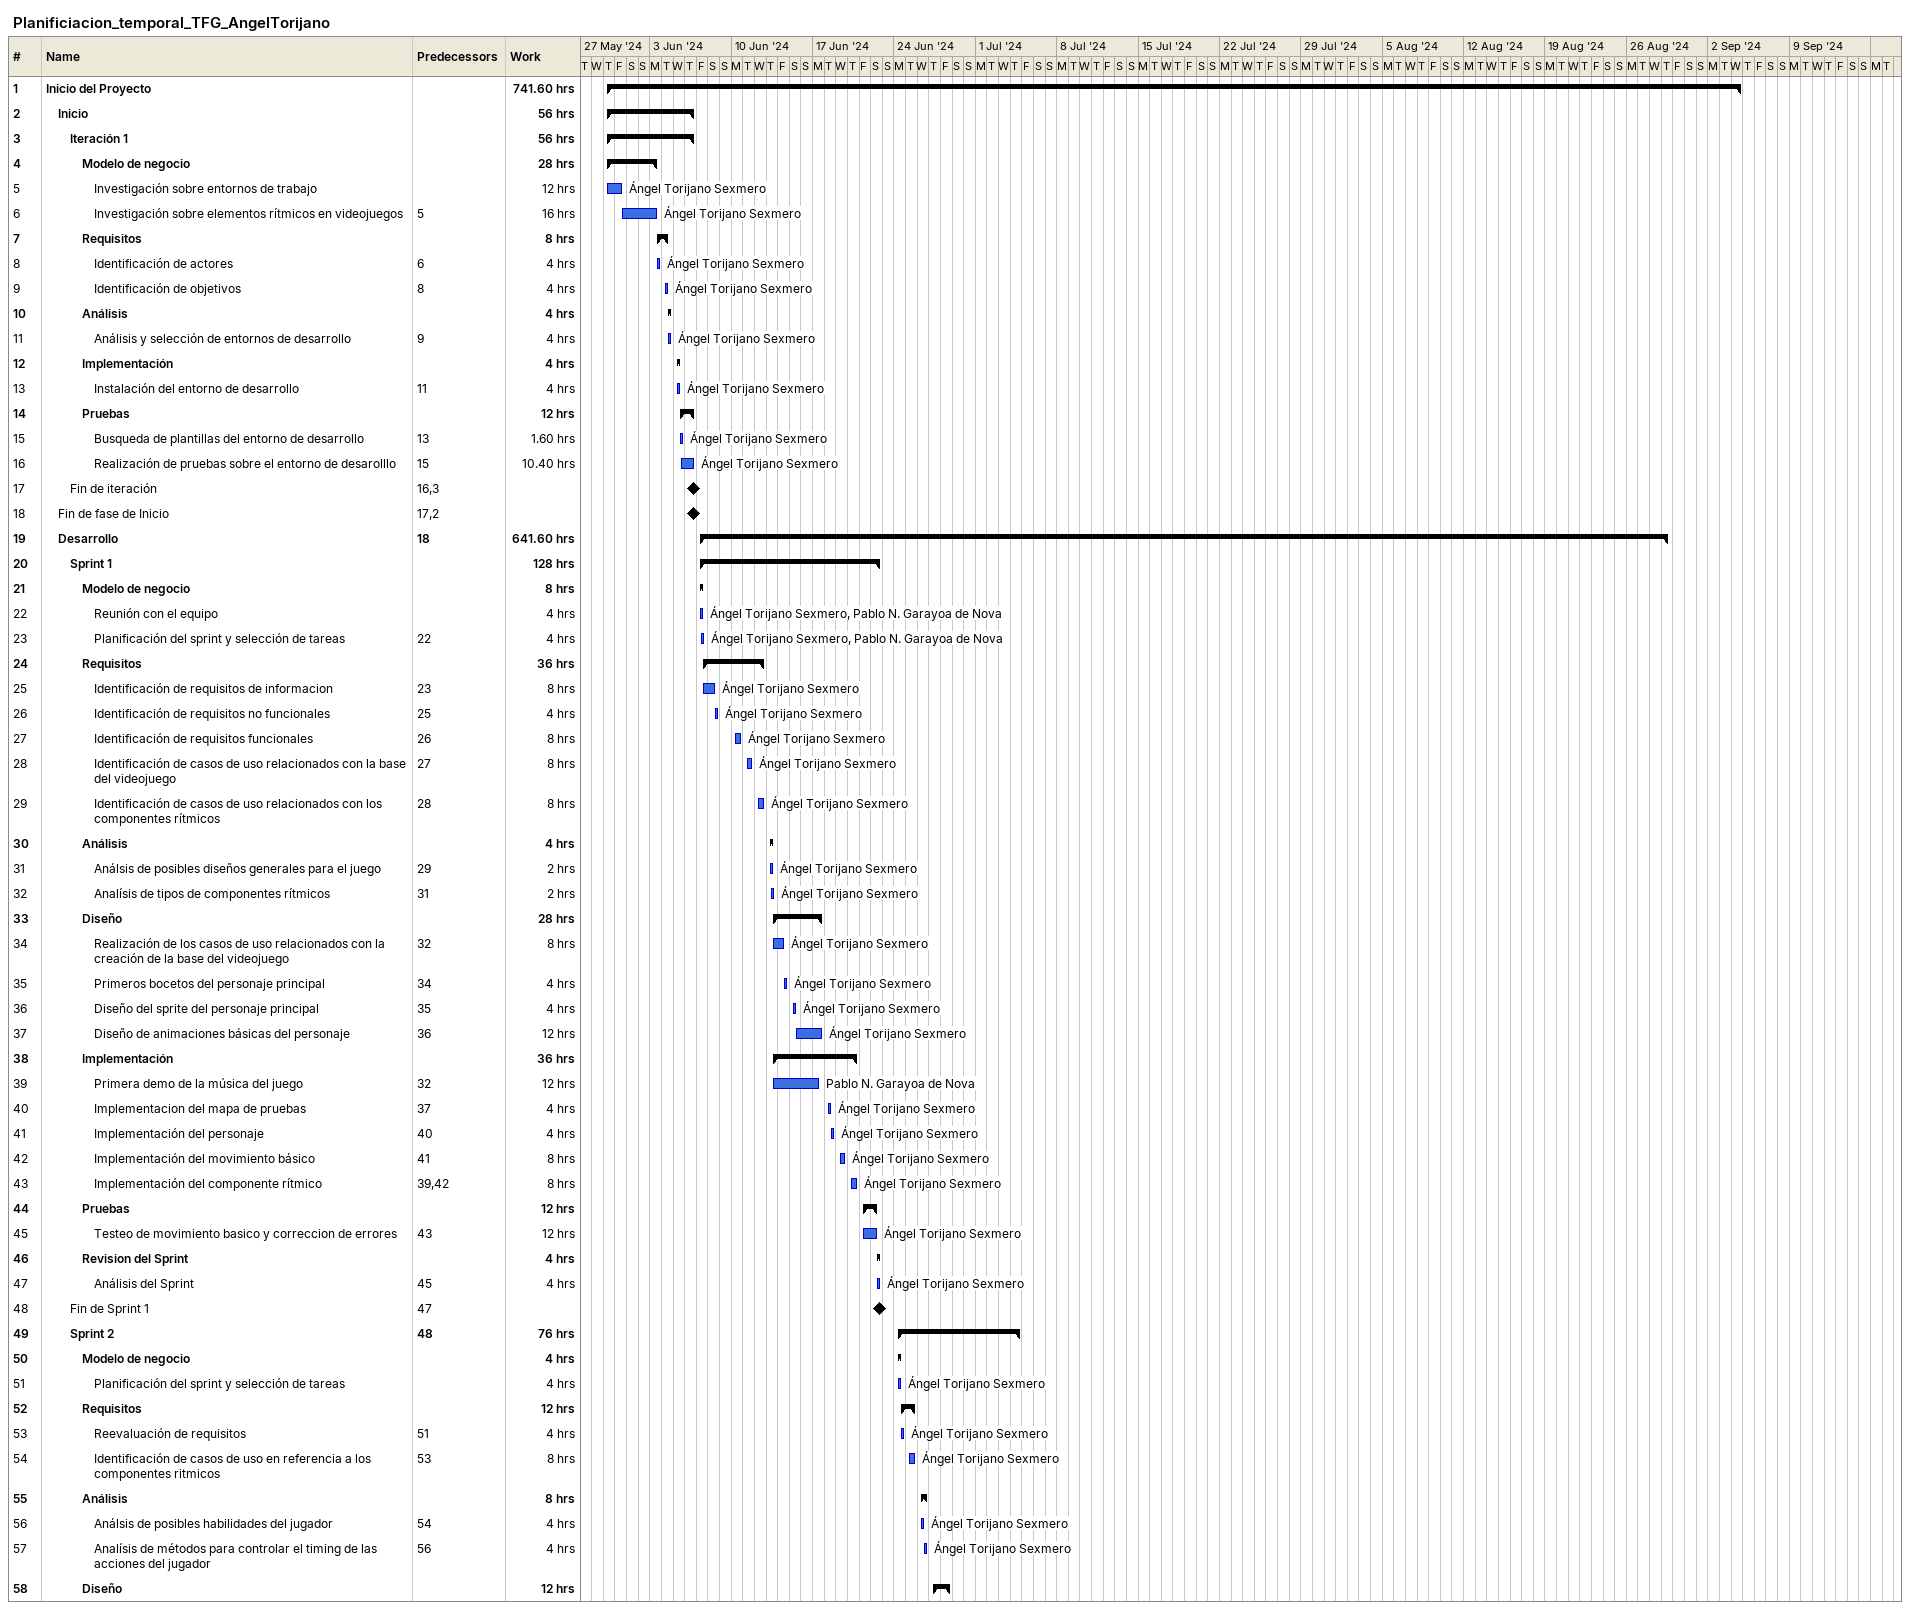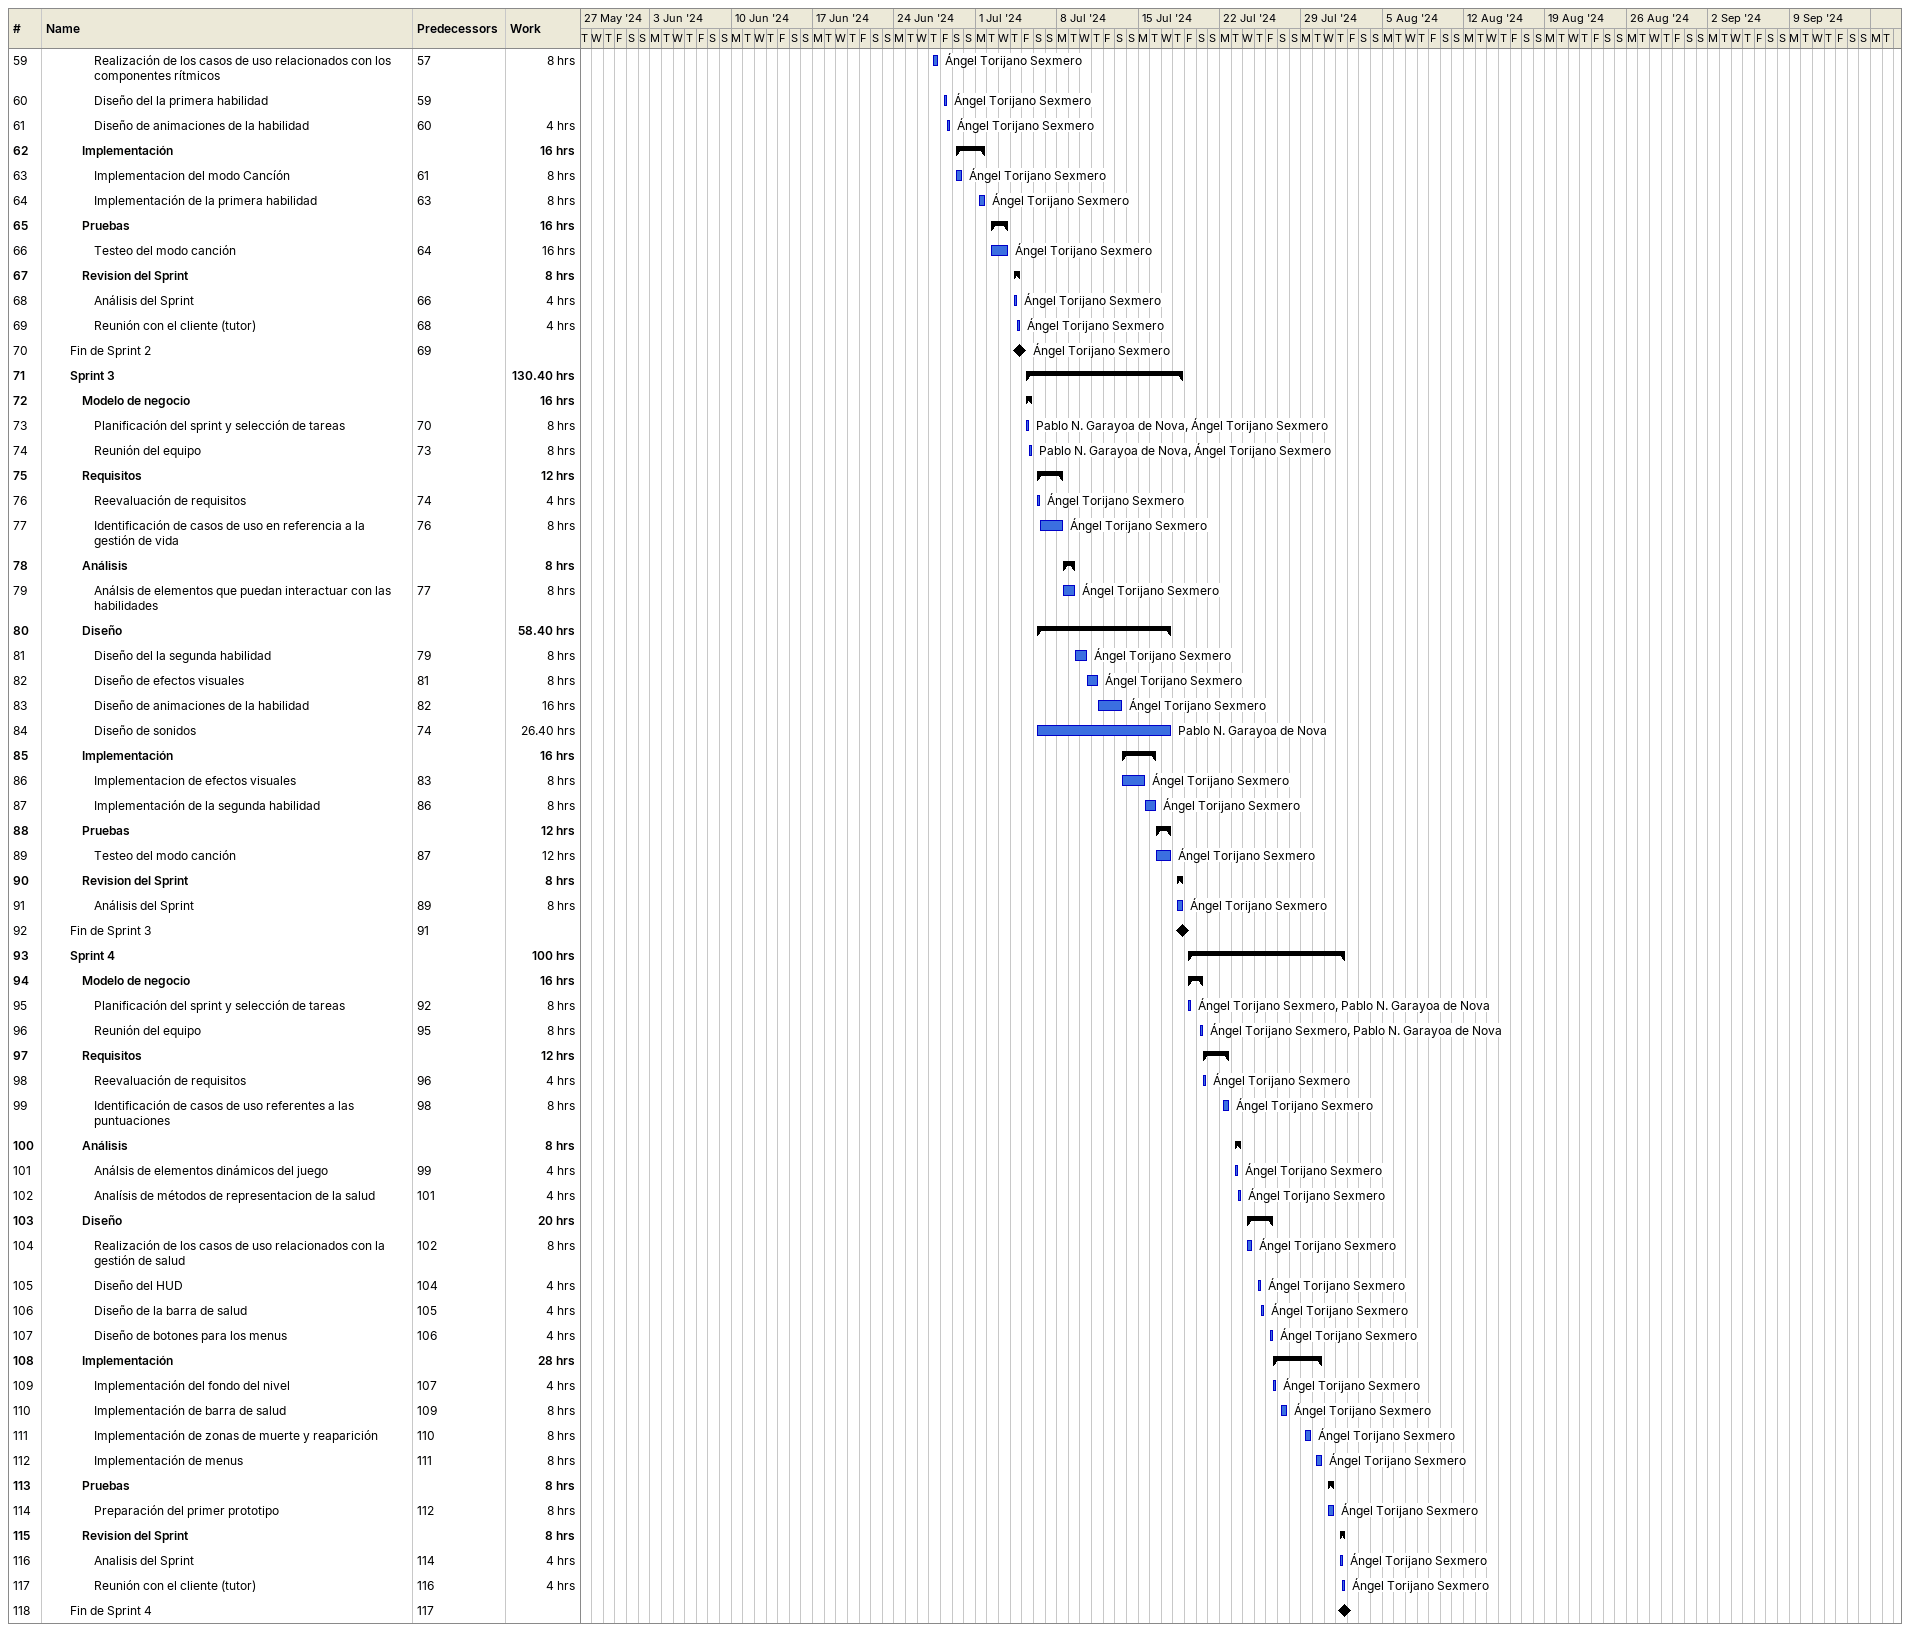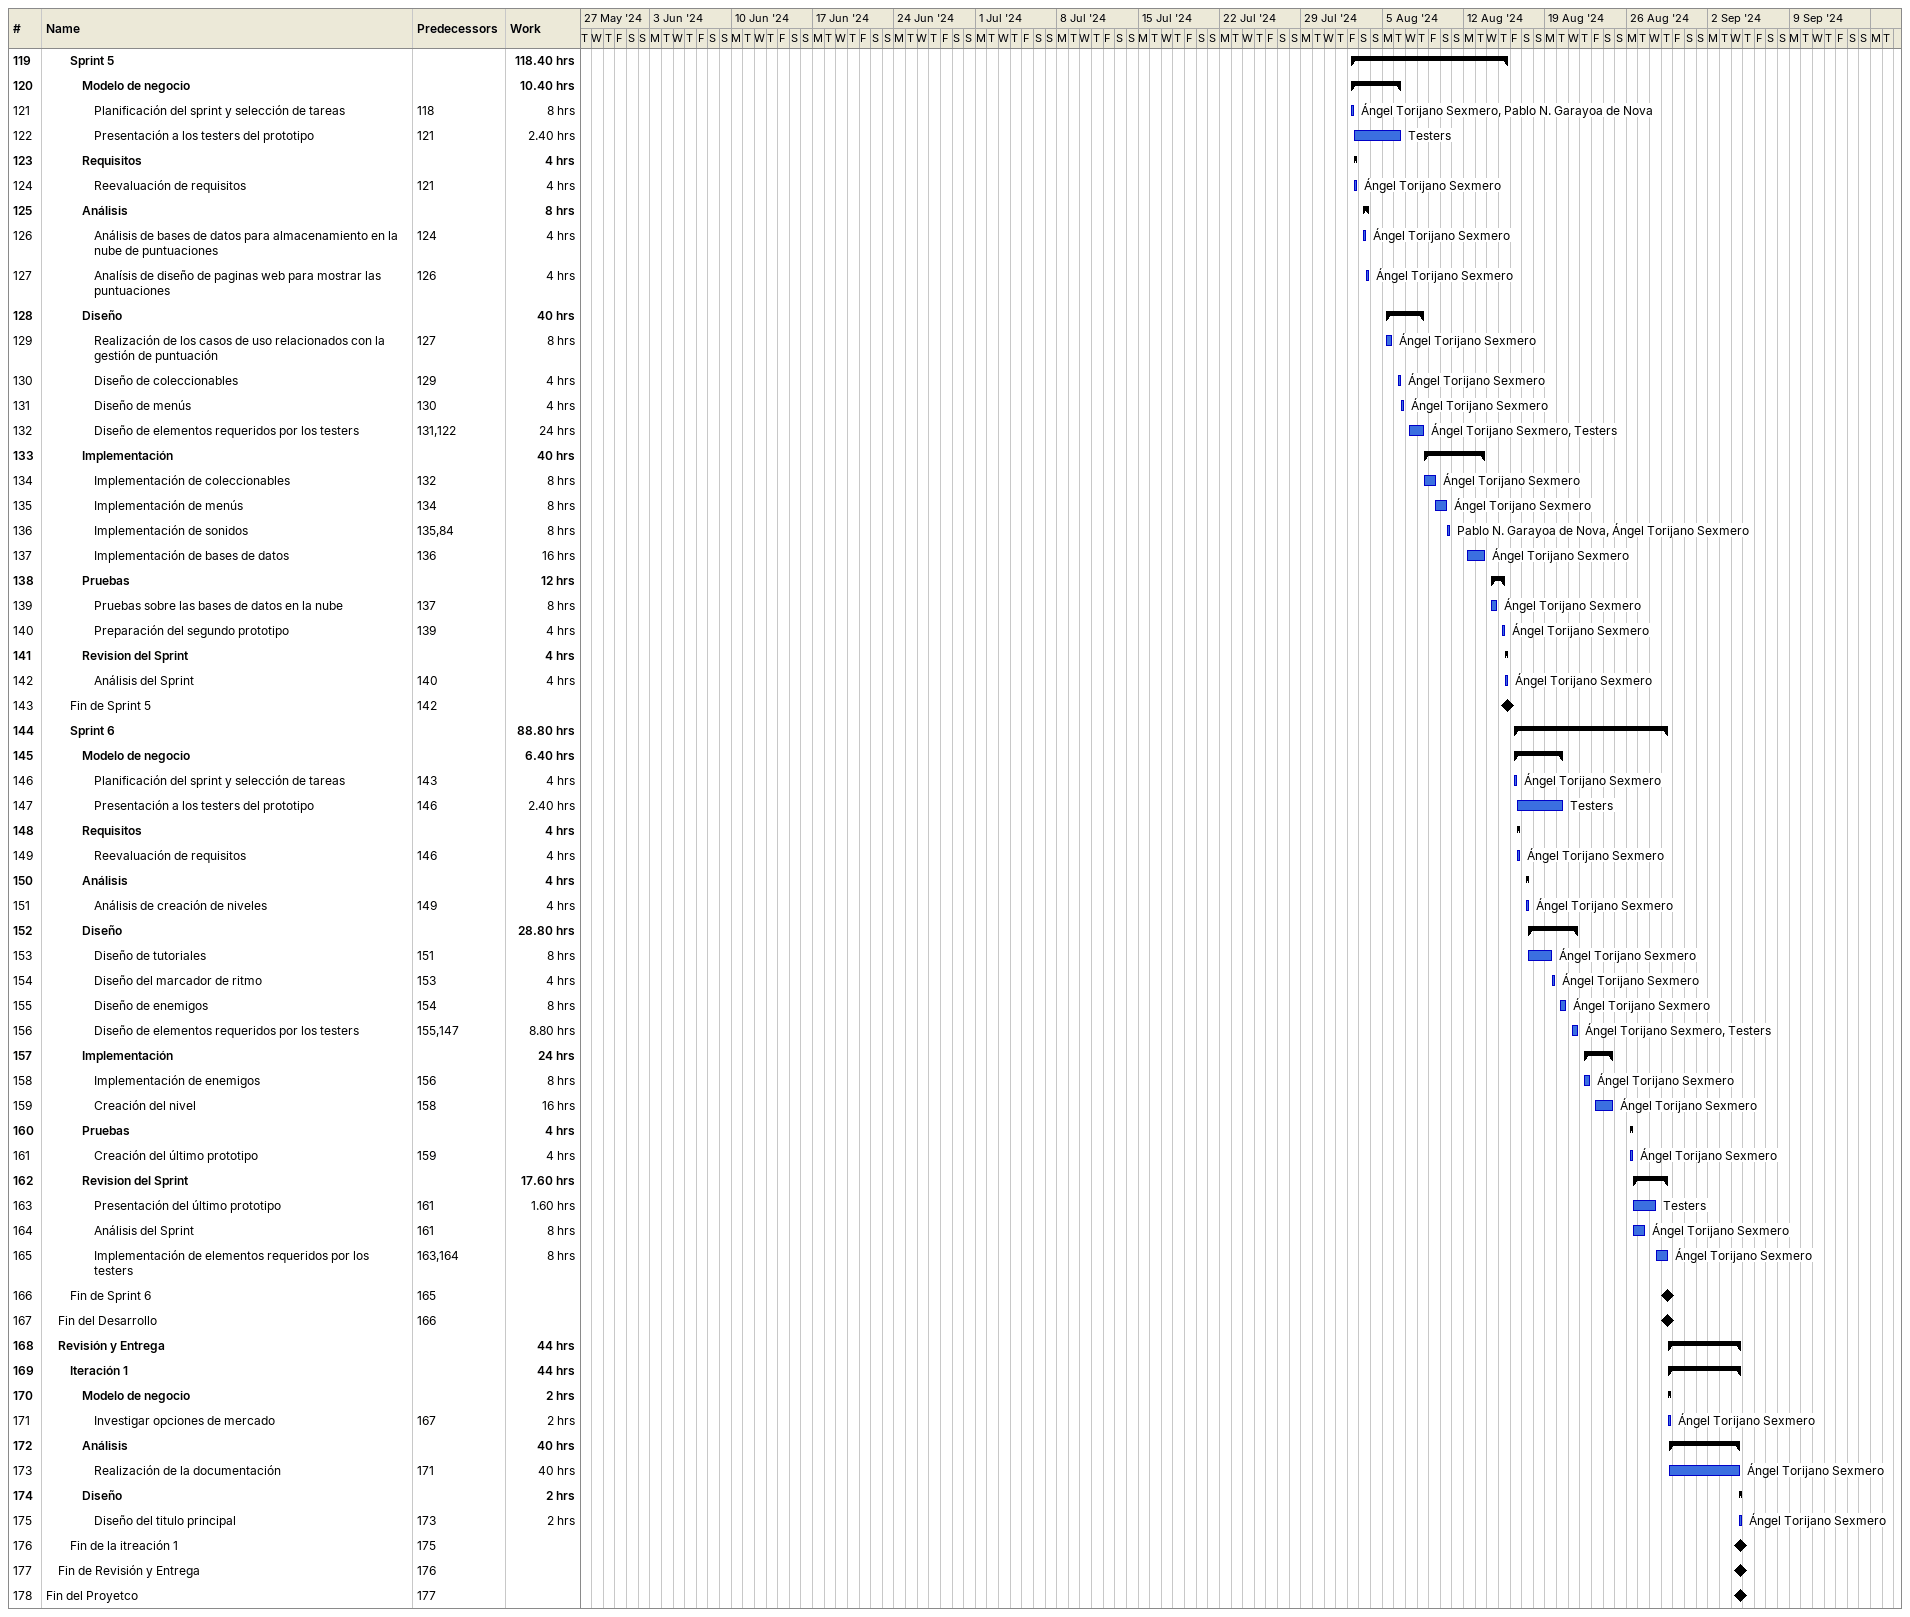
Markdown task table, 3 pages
Planificiacion_temporal_TFG_AngelTorijano

| ID | Level | Task | Start | Finish | Predecessors | Resources | Work (h) |
|---|---|---|---|---|---|---|---|
| 1 | 1 | **Inicio del Proyecto** | 2024-05-30 | 2024-09-04 |  |  | 741.60 |
| 2 | 2 | **Inicio** | 2024-05-30 | 2024-06-06 |  |  | 56 |
| 3 | 3 | **Iteración 1** | 2024-05-30 | 2024-06-06 |  |  | 56 |
| 4 | 4 | **Modelo de negocio** | 2024-05-30 | 2024-06-03 |  |  | 28 |
| 5 | 5 | Investigación sobre entornos de trabajo | 2024-05-30 | 2024-05-31 |  | Ángel Torijano Sexmero | 12 |
| 6 | 5 | Investigación sobre elementos rítmicos en videojuegos | 2024-05-31 | 2024-06-03 | 5 | Ángel Torijano Sexmero | 16 |
| 7 | 4 | **Requisitos** | 2024-06-03 | 2024-06-04 |  |  | 8 |
| 8 | 5 | Identificación de actores | 2024-06-03 | 2024-06-03 | 6 | Ángel Torijano Sexmero | 4 |
| 9 | 5 | Identificación de objetivos | 2024-06-04 | 2024-06-04 | 8 | Ángel Torijano Sexmero | 4 |
| 10 | 4 | **Análisis** | 2024-06-04 | 2024-06-04 |  |  | 4 |
| 11 | 5 | Análisis y selección de entornos de desarrollo | 2024-06-04 | 2024-06-04 | 9 | Ángel Torijano Sexmero | 4 |
| 12 | 4 | **Implementación** | 2024-06-05 | 2024-06-05 |  |  | 4 |
| 13 | 5 | Instalación del entorno de desarrollo | 2024-06-05 | 2024-06-05 | 11 | Ángel Torijano Sexmero | 4 |
| 14 | 4 | **Pruebas** | 2024-06-05 | 2024-06-06 |  |  | 12 |
| 15 | 5 | Busqueda de plantillas del entorno de desarrollo | 2024-06-05 | 2024-06-05 | 13 | Ángel Torijano Sexmero | 1.60 |
| 16 | 5 | Realización de pruebas sobre el entorno de desarolllo | 2024-06-05 | 2024-06-06 | 15 | Ángel Torijano Sexmero | 10.40 |
| 17 | 3 | Fin de iteración (milestone) | 2024-06-06 | 2024-06-06 | 16, 3 |  |  |
| 18 | 2 | Fin de fase de Inicio (milestone) | 2024-06-06 | 2024-06-06 | 17, 2 |  |  |
| 19 | 2 | **Desarrollo** | 2024-06-07 | 2024-08-29 | 18 |  | 641.60 |
| 20 | 3 | **Sprint 1** | 2024-06-07 | 2024-06-22 |  |  | 128 |
| 21 | 4 | **Modelo de negocio** | 2024-06-07 | 2024-06-07 |  |  | 8 |
| 22 | 5 | Reunión con el equipo | 2024-06-07 | 2024-06-07 |  | Ángel Torijano Sexmero, Pablo N. Garayoa de Nova | 4 |
| 23 | 5 | Planificación del sprint y selección de tareas | 2024-06-07 | 2024-06-07 | 22 | Ángel Torijano Sexmero, Pablo N. Garayoa de Nova | 4 |
| 24 | 4 | **Requisitos** | 2024-06-07 | 2024-06-12 |  |  | 36 |
| 25 | 5 | Identificación de requisitos de informacion | 2024-06-07 | 2024-06-08 | 23 | Ángel Torijano Sexmero | 8 |
| 26 | 5 | Identificación de requisitos no funcionales | 2024-06-08 | 2024-06-08 | 25 | Ángel Torijano Sexmero | 4 |
| 27 | 5 | Identificación de requisitos funcionales | 2024-06-10 | 2024-06-10 | 26 | Ángel Torijano Sexmero | 8 |
| 28 | 5 | Identificación de casos de uso relacionados con la base del videojuego | 2024-06-11 | 2024-06-11 | 27 | Ángel Torijano Sexmero | 8 |
| 29 | 5 | Identificación de casos de uso relacionados con los componentes rítmicos | 2024-06-12 | 2024-06-12 | 28 | Ángel Torijano Sexmero | 8 |
| 30 | 4 | **Análisis** | 2024-06-13 | 2024-06-13 |  |  | 4 |
| 31 | 5 | Análsis de posibles diseños generales para el juego | 2024-06-13 | 2024-06-13 | 29 | Ángel Torijano Sexmero | 2 |
| 32 | 5 | Analísis de tipos de componentes rítmicos | 2024-06-13 | 2024-06-13 | 31 | Ángel Torijano Sexmero | 2 |
| 33 | 4 | **Diseño** | 2024-06-13 | 2024-06-17 |  |  | 28 |
| 34 | 5 | Realización de los casos de uso relacionados con la creación de la base del videojuego | 2024-06-13 | 2024-06-14 | 32 | Ángel Torijano Sexmero | 8 |
| 35 | 5 | Primeros bocetos del personaje principal | 2024-06-14 | 2024-06-14 | 34 | Ángel Torijano Sexmero | 4 |
| 36 | 5 | Diseño del sprite del personaje principal | 2024-06-15 | 2024-06-15 | 35 | Ángel Torijano Sexmero | 4 |
| 37 | 5 | Diseño de animaciones básicas del personaje | 2024-06-15 | 2024-06-17 | 36 | Ángel Torijano Sexmero | 12 |
| 38 | 4 | **Implementación** | 2024-06-13 | 2024-06-20 |  |  | 36 |
| 39 | 5 | Primera demo de la música del juego | 2024-06-13 | 2024-06-17 | 32 | Pablo N. Garayoa de Nova | 12 |
| 40 | 5 | Implementacion del mapa de pruebas | 2024-06-18 | 2024-06-18 | 37 | Ángel Torijano Sexmero | 4 |
| 41 | 5 | Implementación del personaje | 2024-06-18 | 2024-06-18 | 40 | Ángel Torijano Sexmero | 4 |
| 42 | 5 | Implementación del movimiento básico | 2024-06-19 | 2024-06-19 | 41 | Ángel Torijano Sexmero | 8 |
| 43 | 5 | Implementación del componente rítmico | 2024-06-20 | 2024-06-20 | 39, 42 | Ángel Torijano Sexmero | 8 |
| 44 | 4 | **Pruebas** | 2024-06-21 | 2024-06-22 |  |  | 12 |
| 45 | 5 | Testeo de movimiento basico y correccion de errores | 2024-06-21 | 2024-06-22 | 43 | Ángel Torijano Sexmero | 12 |
| 46 | 4 | **Revision del Sprint** | 2024-06-22 | 2024-06-22 |  |  | 4 |
| 47 | 5 | Análisis del Sprint | 2024-06-22 | 2024-06-22 | 45 | Ángel Torijano Sexmero | 4 |
| 48 | 3 | Fin de Sprint 1 (milestone) | 2024-06-22 | 2024-06-22 | 47 |  |  |
| 49 | 3 | **Sprint 2** | 2024-06-24 | 2024-07-04 | 48 |  | 76 |
| 50 | 4 | **Modelo de negocio** | 2024-06-24 | 2024-06-24 |  |  | 4 |
| 51 | 5 | Planificación del sprint y selección de tareas | 2024-06-24 | 2024-06-24 |  | Ángel Torijano Sexmero | 4 |
| 52 | 4 | **Requisitos** | 2024-06-24 | 2024-06-25 |  |  | 12 |
| 53 | 5 | Reevaluación de requisitos | 2024-06-24 | 2024-06-24 | 51 | Ángel Torijano Sexmero | 4 |
| 54 | 5 | Identificación de casos de uso en referencia a los componentes ritmicos | 2024-06-25 | 2024-06-25 | 53 | Ángel Torijano Sexmero | 8 |
| 55 | 4 | **Análisis** | 2024-06-26 | 2024-06-26 |  |  | 8 |
| 56 | 5 | Análsis de posibles habilidades del jugador | 2024-06-26 | 2024-06-26 | 54 | Ángel Torijano Sexmero | 4 |
| 57 | 5 | Analísis de métodos para controlar el timing de las acciones del jugador | 2024-06-26 | 2024-06-26 | 56 | Ángel Torijano Sexmero | 4 |
| 58 | 4 | **Diseño** | 2024-06-27 | 2024-06-28 |  |  | 12 |
| 59 | 5 | Realización de los casos de uso relacionados con los componentes rítmicos | 2024-06-27 | 2024-06-27 | 57 | Ángel Torijano Sexmero | 8 |
| 60 | 5 | Diseño del la primera habilidad | 2024-06-28 | 2024-06-28 | 59 | Ángel Torijano Sexmero |  |
| 61 | 5 | Diseño de animaciones de la habilidad | 2024-06-28 | 2024-06-28 | 60 | Ángel Torijano Sexmero | 4 |
| 62 | 4 | **Implementación** | 2024-06-29 | 2024-07-01 |  |  | 16 |
| 63 | 5 | Implementacion del modo Cancíón | 2024-06-29 | 2024-06-29 | 61 | Ángel Torijano Sexmero | 8 |
| 64 | 5 | Implementación de la primera habilidad | 2024-07-01 | 2024-07-01 | 63 | Ángel Torijano Sexmero | 8 |
| 65 | 4 | **Pruebas** | 2024-07-02 | 2024-07-03 |  |  | 16 |
| 66 | 5 | Testeo del modo canción | 2024-07-02 | 2024-07-03 | 64 | Ángel Torijano Sexmero | 16 |
| 67 | 4 | **Revision del Sprint** | 2024-07-04 | 2024-07-04 |  |  | 8 |
| 68 | 5 | Análisis del Sprint | 2024-07-04 | 2024-07-04 | 66 | Ángel Torijano Sexmero | 4 |
| 69 | 5 | Reunión con el cliente (tutor) | 2024-07-04 | 2024-07-04 | 68 | Ángel Torijano Sexmero | 4 |
| 70 | 3 | Fin de Sprint 2 (milestone) | 2024-07-04 | 2024-07-04 | 69 | Ángel Torijano Sexmero |  |
| 71 | 3 | **Sprint 3** | 2024-07-05 | 2024-07-18 |  |  | 130.40 |
| 72 | 4 | **Modelo de negocio** | 2024-07-05 | 2024-07-05 |  |  | 16 |
| 73 | 5 | Planificación del sprint y selección de tareas | 2024-07-05 | 2024-07-05 | 70 | Pablo N. Garayoa de Nova, Ángel Torijano Sexmero | 8 |
| 74 | 5 | Reunión del equipo | 2024-07-05 | 2024-07-05 | 73 | Pablo N. Garayoa de Nova, Ángel Torijano Sexmero | 8 |
| 75 | 4 | **Requisitos** | 2024-07-06 | 2024-07-08 |  |  | 12 |
| 76 | 5 | Reevaluación de requisitos | 2024-07-06 | 2024-07-06 | 74 | Ángel Torijano Sexmero | 4 |
| 77 | 5 | Identificación de casos de uso en referencia a la gestión de vida | 2024-07-06 | 2024-07-08 | 76 | Ángel Torijano Sexmero | 8 |
| 78 | 4 | **Análisis** | 2024-07-08 | 2024-07-09 |  |  | 8 |
| 79 | 5 | Análsis de elementos que puedan interactuar con las habilidades | 2024-07-08 | 2024-07-09 | 77 | Ángel Torijano Sexmero | 8 |
| 80 | 4 | **Diseño** | 2024-07-06 | 2024-07-17 |  |  | 58.40 |
| 81 | 5 | Diseño del la segunda habilidad | 2024-07-09 | 2024-07-10 | 79 | Ángel Torijano Sexmero | 8 |
| 82 | 5 | Diseño de efectos visuales | 2024-07-10 | 2024-07-11 | 81 | Ángel Torijano Sexmero | 8 |
| 83 | 5 | Diseño de animaciones de la habilidad | 2024-07-11 | 2024-07-13 | 82 | Ángel Torijano Sexmero | 16 |
| 84 | 5 | Diseño de sonidos | 2024-07-06 | 2024-07-17 | 74 | Pablo N. Garayoa de Nova | 26.40 |
| 85 | 4 | **Implementación** | 2024-07-13 | 2024-07-16 |  |  | 16 |
| 86 | 5 | Implementacion de efectos visuales | 2024-07-13 | 2024-07-15 | 83 | Ángel Torijano Sexmero | 8 |
| 87 | 5 | Implementación de la segunda habilidad | 2024-07-15 | 2024-07-16 | 86 | Ángel Torijano Sexmero | 8 |
| 88 | 4 | **Pruebas** | 2024-07-16 | 2024-07-17 |  |  | 12 |
| 89 | 5 | Testeo del modo canción | 2024-07-16 | 2024-07-17 | 87 | Ángel Torijano Sexmero | 12 |
| 90 | 4 | **Revision del Sprint** | 2024-07-18 | 2024-07-18 |  |  | 8 |
| 91 | 5 | Análisis del Sprint | 2024-07-18 | 2024-07-18 | 89 | Ángel Torijano Sexmero | 8 |
| 92 | 3 | Fin de Sprint 3 (milestone) | 2024-07-18 | 2024-07-18 | 91 |  |  |
| 93 | 3 | **Sprint 4** | 2024-07-19 | 2024-08-01 |  |  | 100 |
| 94 | 4 | **Modelo de negocio** | 2024-07-19 | 2024-07-20 |  |  | 16 |
| 95 | 5 | Planificación del sprint y selección de tareas | 2024-07-19 | 2024-07-19 | 92 | Ángel Torijano Sexmero, Pablo N. Garayoa de Nova | 8 |
| 96 | 5 | Reunión del equipo | 2024-07-20 | 2024-07-20 | 95 | Ángel Torijano Sexmero, Pablo N. Garayoa de Nova | 8 |
| 97 | 4 | **Requisitos** | 2024-07-20 | 2024-07-22 |  |  | 12 |
| 98 | 5 | Reevaluación de requisitos | 2024-07-20 | 2024-07-20 | 96 | Ángel Torijano Sexmero | 4 |
| 99 | 5 | Identificación de casos de uso referentes a las puntuaciones | 2024-07-22 | 2024-07-22 | 98 | Ángel Torijano Sexmero | 8 |
| 100 | 4 | **Análisis** | 2024-07-23 | 2024-07-23 |  |  | 8 |
| 101 | 5 | Análsis de elementos dinámicos del juego | 2024-07-23 | 2024-07-23 | 99 | Ángel Torijano Sexmero | 4 |
| 102 | 5 | Analísis de métodos de representacion de la salud | 2024-07-23 | 2024-07-23 | 101 | Ángel Torijano Sexmero | 4 |
| 103 | 4 | **Diseño** | 2024-07-24 | 2024-07-26 |  |  | 20 |
| 104 | 5 | Realización de los casos de uso relacionados con la gestión de salud | 2024-07-24 | 2024-07-24 | 102 | Ángel Torijano Sexmero | 8 |
| 105 | 5 | Diseño del HUD | 2024-07-25 | 2024-07-25 | 104 | Ángel Torijano Sexmero | 4 |
| 106 | 5 | Diseño de la barra de salud | 2024-07-25 | 2024-07-25 | 105 | Ángel Torijano Sexmero | 4 |
| 107 | 5 | Diseño de botones para los menus | 2024-07-26 | 2024-07-26 | 106 | Ángel Torijano Sexmero | 4 |
| 108 | 4 | **Implementación** | 2024-07-26 | 2024-07-30 |  |  | 28 |
| 109 | 5 | Implementación del fondo del nivel | 2024-07-26 | 2024-07-26 | 107 | Ángel Torijano Sexmero | 4 |
| 110 | 5 | Implementación de barra de salud | 2024-07-27 | 2024-07-27 | 109 | Ángel Torijano Sexmero | 8 |
| 111 | 5 | Implementación de zonas de muerte y reaparición | 2024-07-29 | 2024-07-29 | 110 | Ángel Torijano Sexmero | 8 |
| 112 | 5 | Implementación de menus | 2024-07-30 | 2024-07-30 | 111 | Ángel Torijano Sexmero | 8 |
| 113 | 4 | **Pruebas** | 2024-07-31 | 2024-07-31 |  |  | 8 |
| 114 | 5 | Preparación del primer prototipo | 2024-07-31 | 2024-07-31 | 112 | Ángel Torijano Sexmero | 8 |
| 115 | 4 | **Revision del Sprint** | 2024-08-01 | 2024-08-01 |  |  | 8 |
| 116 | 5 | Analisis del Sprint | 2024-08-01 | 2024-08-01 | 114 | Ángel Torijano Sexmero | 4 |
| 117 | 5 | Reunión con el cliente (tutor) | 2024-08-01 | 2024-08-01 | 116 | Ángel Torijano Sexmero | 4 |
| 118 | 3 | Fin de Sprint 4 (milestone) | 2024-08-01 | 2024-08-01 | 117 |  |  |
| 119 | 3 | **Sprint 5** | 2024-08-02 | 2024-08-15 |  |  | 118.40 |
| 120 | 4 | **Modelo de negocio** | 2024-08-02 | 2024-08-06 |  |  | 10.40 |
| 121 | 5 | Planificación del sprint y selección de tareas | 2024-08-02 | 2024-08-02 | 118 | Ángel Torijano Sexmero, Pablo N. Garayoa de Nova | 8 |
| 122 | 5 | Presentación a los testers del prototipo | 2024-08-02 | 2024-08-06 | 121 | Testers | 2.40 |
| 123 | 4 | **Requisitos** | 2024-08-02 | 2024-08-02 |  |  | 4 |
| 124 | 5 | Reevaluación de requisitos | 2024-08-02 | 2024-08-02 | 121 | Ángel Torijano Sexmero | 4 |
| 125 | 4 | **Análisis** | 2024-08-03 | 2024-08-03 |  |  | 8 |
| 126 | 5 | Análisis de bases de datos para almacenamiento en la nube de puntuaciones | 2024-08-03 | 2024-08-03 | 124 | Ángel Torijano Sexmero | 4 |
| 127 | 5 | Analísis de diseño de paginas web para mostrar las puntuaciones | 2024-08-03 | 2024-08-03 | 126 | Ángel Torijano Sexmero | 4 |
| 128 | 4 | **Diseño** | 2024-08-05 | 2024-08-08 |  |  | 40 |
| 129 | 5 | Realización de los casos de uso relacionados con la gestión de puntuación | 2024-08-05 | 2024-08-05 | 127 | Ángel Torijano Sexmero | 8 |
| 130 | 5 | Diseño de coleccionables | 2024-08-06 | 2024-08-06 | 129 | Ángel Torijano Sexmero | 4 |
| 131 | 5 | Diseño de menús | 2024-08-06 | 2024-08-06 | 130 | Ángel Torijano Sexmero | 4 |
| 132 | 5 | Diseño de elementos requeridos por los testers | 2024-08-07 | 2024-08-08 | 131, 122 | Ángel Torijano Sexmero, Testers | 24 |
| 133 | 4 | **Implementación** | 2024-08-08 | 2024-08-13 |  |  | 40 |
| 134 | 5 | Implementación de coleccionables | 2024-08-08 | 2024-08-09 | 132 | Ángel Torijano Sexmero | 8 |
| 135 | 5 | Implementación de menús | 2024-08-09 | 2024-08-10 | 134 | Ángel Torijano Sexmero | 8 |
| 136 | 5 | Implementación de sonidos | 2024-08-10 | 2024-08-10 | 135, 84 | Pablo N. Garayoa de Nova, Ángel Torijano Sexmero | 8 |
| 137 | 5 | Implementación de bases de datos | 2024-08-12 | 2024-08-13 | 136 | Ángel Torijano Sexmero | 16 |
| 138 | 4 | **Pruebas** | 2024-08-14 | 2024-08-15 |  |  | 12 |
| 139 | 5 | Pruebas sobre las bases de datos en la nube | 2024-08-14 | 2024-08-14 | 137 | Ángel Torijano Sexmero | 8 |
| 140 | 5 | Preparación del segundo prototipo | 2024-08-15 | 2024-08-15 | 139 | Ángel Torijano Sexmero | 4 |
| 141 | 4 | **Revision del Sprint** | 2024-08-15 | 2024-08-15 |  |  | 4 |
| 142 | 5 | Análisis del Sprint | 2024-08-15 | 2024-08-15 | 140 | Ángel Torijano Sexmero | 4 |
| 143 | 3 | Fin de Sprint 5 (milestone) | 2024-08-15 | 2024-08-15 | 142 |  |  |
| 144 | 3 | **Sprint 6** | 2024-08-16 | 2024-08-29 |  |  | 88.80 |
| 145 | 4 | **Modelo de negocio** | 2024-08-16 | 2024-08-20 |  |  | 6.40 |
| 146 | 5 | Planificación del sprint y selección de tareas | 2024-08-16 | 2024-08-16 | 143 | Ángel Torijano Sexmero | 4 |
| 147 | 5 | Presentación a los testers del prototipo | 2024-08-16 | 2024-08-20 | 146 | Testers | 2.40 |
| 148 | 4 | **Requisitos** | 2024-08-16 | 2024-08-16 |  |  | 4 |
| 149 | 5 | Reevaluación de requisitos | 2024-08-16 | 2024-08-16 | 146 | Ángel Torijano Sexmero | 4 |
| 150 | 4 | **Análisis** | 2024-08-17 | 2024-08-17 |  |  | 4 |
| 151 | 5 | Análisis de creación de niveles | 2024-08-17 | 2024-08-17 | 149 | Ángel Torijano Sexmero | 4 |
| 152 | 4 | **Diseño** | 2024-08-17 | 2024-08-21 |  |  | 28.80 |
| 153 | 5 | Diseño de tutoriales | 2024-08-17 | 2024-08-19 | 151 | Ángel Torijano Sexmero | 8 |
| 154 | 5 | Diseño del marcador de ritmo | 2024-08-19 | 2024-08-19 | 153 | Ángel Torijano Sexmero | 4 |
| 155 | 5 | Diseño de enemigos | 2024-08-20 | 2024-08-20 | 154 | Ángel Torijano Sexmero | 8 |
| 156 | 5 | Diseño de elementos requeridos por los testers | 2024-08-21 | 2024-08-21 | 155, 147 | Ángel Torijano Sexmero, Testers | 8.80 |
| 157 | 4 | **Implementación** | 2024-08-22 | 2024-08-24 |  |  | 24 |
| 158 | 5 | Implementación de enemigos | 2024-08-22 | 2024-08-22 | 156 | Ángel Torijano Sexmero | 8 |
| 159 | 5 | Creación del nivel | 2024-08-23 | 2024-08-24 | 158 | Ángel Torijano Sexmero | 16 |
| 160 | 4 | **Pruebas** | 2024-08-26 | 2024-08-26 |  |  | 4 |
| 161 | 5 | Creación del último prototipo | 2024-08-26 | 2024-08-26 | 159 | Ángel Torijano Sexmero | 4 |
| 162 | 4 | **Revision del Sprint** | 2024-08-26 | 2024-08-29 |  |  | 17.60 |
| 163 | 5 | Presentación del último prototipo | 2024-08-26 | 2024-08-28 | 161 | Testers | 1.60 |
| 164 | 5 | Análisis del Sprint | 2024-08-26 | 2024-08-27 | 161 | Ángel Torijano Sexmero | 8 |
| 165 | 5 | Implementación de elementos requeridos por los testers | 2024-08-28 | 2024-08-29 | 163, 164 | Ángel Torijano Sexmero | 8 |
| 166 | 3 | Fin de Sprint 6 (milestone) | 2024-08-29 | 2024-08-29 | 165 |  |  |
| 167 | 2 | Fin del Desarrollo (milestone) | 2024-08-29 | 2024-08-29 | 166 |  |  |
| 168 | 2 | **Revisión y Entrega** | 2024-08-29 | 2024-09-04 |  |  | 44 |
| 169 | 3 | **Iteración 1** | 2024-08-29 | 2024-09-04 |  |  | 44 |
| 170 | 4 | **Modelo de negocio** | 2024-08-29 | 2024-08-29 |  |  | 2 |
| 171 | 5 | Investigar opciones de mercado | 2024-08-29 | 2024-08-29 | 167 | Ángel Torijano Sexmero | 2 |
| 172 | 4 | **Análisis** | 2024-08-29 | 2024-09-04 |  |  | 40 |
| 173 | 5 | Realización de la documentación | 2024-08-29 | 2024-09-04 | 171 | Ángel Torijano Sexmero | 40 |
| 174 | 4 | **Diseño** | 2024-09-04 | 2024-09-04 |  |  | 2 |
| 175 | 5 | Diseño del titulo principal | 2024-09-04 | 2024-09-04 | 173 | Ángel Torijano Sexmero | 2 |
| 176 | 3 | Fin de la itreación 1 (milestone) | 2024-09-04 | 2024-09-04 | 175 |  |  |
| 177 | 2 | Fin de Revisión y Entrega (milestone) | 2024-09-04 | 2024-09-04 | 176 |  |  |
| 178 | 1 | Fin del Proyetco (milestone) | 2024-09-04 | 2024-09-04 | 177 |  |  |
